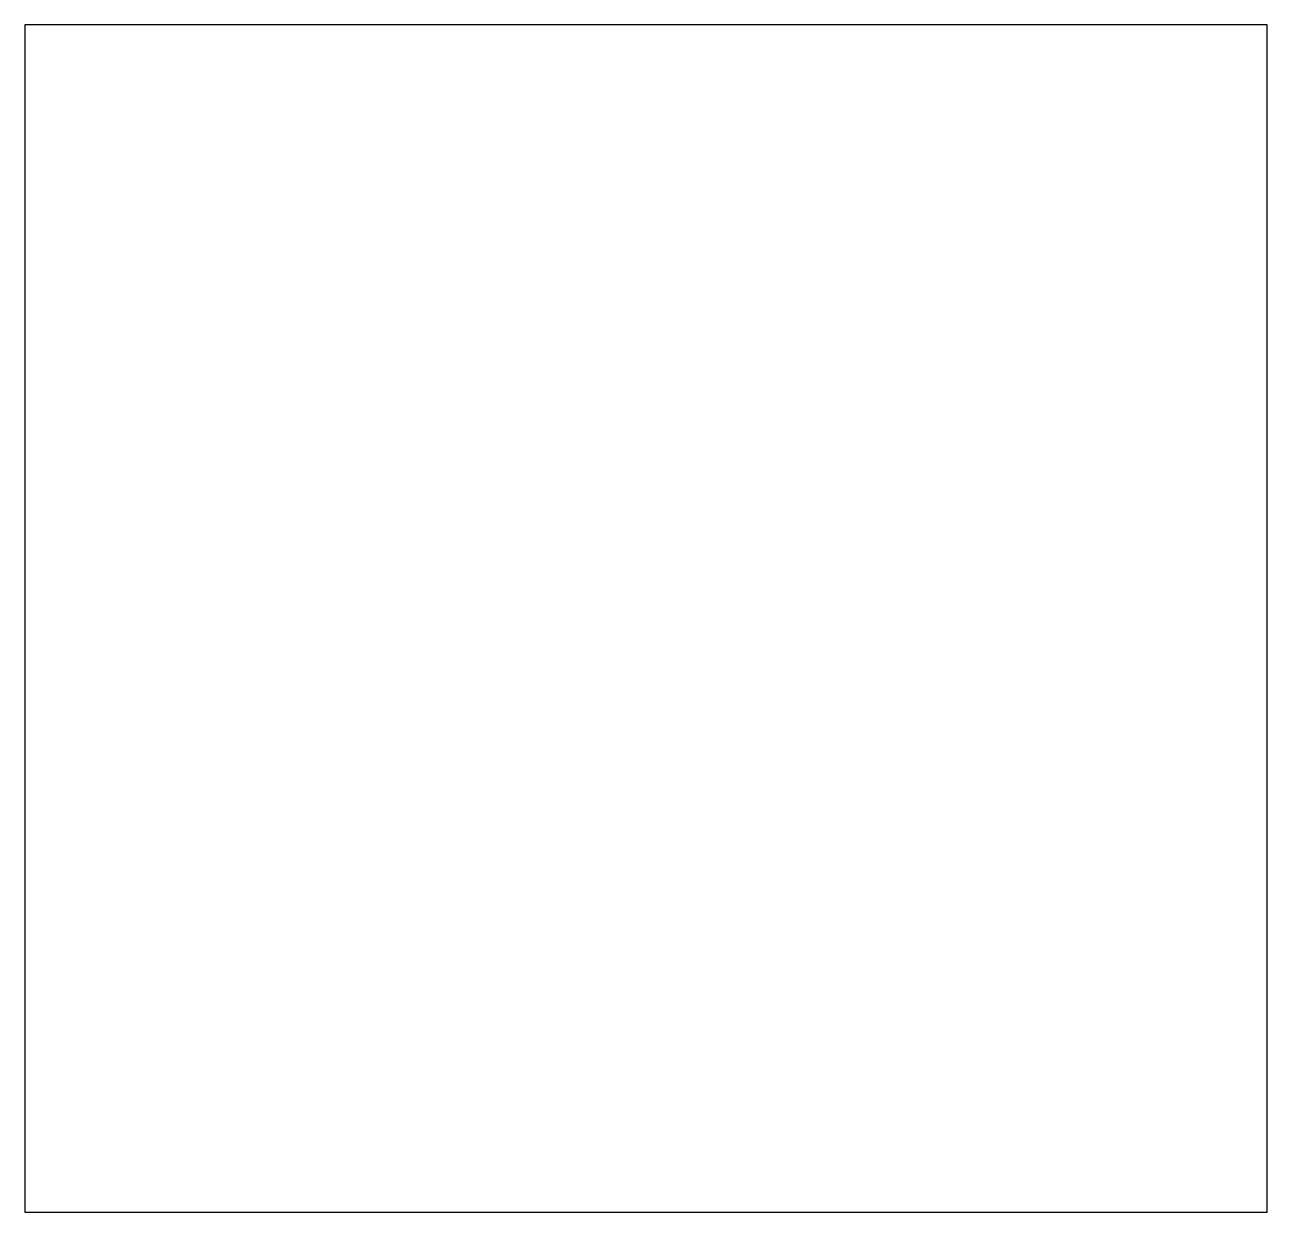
# Model space of a CAD drawing. Header units: inches. Extents: x 0 to 4.54, y 0 to 4.34.
import ezdxf

# ---------------------------------------------------------------- set-up
doc = ezdxf.new("R2010")
doc.units = ezdxf.units.IN
doc.header["$MEASUREMENT"] = 0
doc.layers.add('Default', color=178, linetype='Continuous', true_color=0x000000)

msp = doc.modelspace()

# ---------------------------------------------------------------- linework, layer by layer
at = {"layer": 'Default'}
for p, q in [((4.537, 4.337), (0, 4.337)), ((0, 4.337), (0, 0)), ((4.537, 0), (4.537, 4.337)), ((0, 0), (4.537, 0))]:
    msp.add_line(p, q, dxfattribs=at)

doc.saveas('drawing.dxf')
